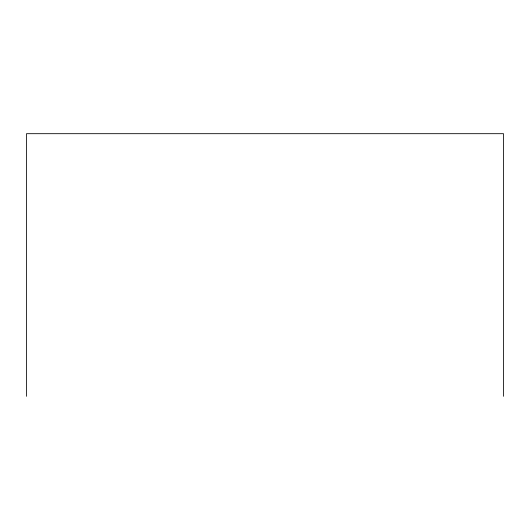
<?xml version="1.0" encoding="UTF-8"?>
<svg xmlns="http://www.w3.org/2000/svg" width="530" height="530" viewBox="0 0 530 530"><rect width="100%" height="100%" fill="white"/><g stroke="black" fill="none" stroke-linecap="round" stroke-linejoin="round"><path stroke-width="0.79" d="M503.5 396.314L503.5 133.686L26.5 133.686L26.5 396.314"/></g></svg>
